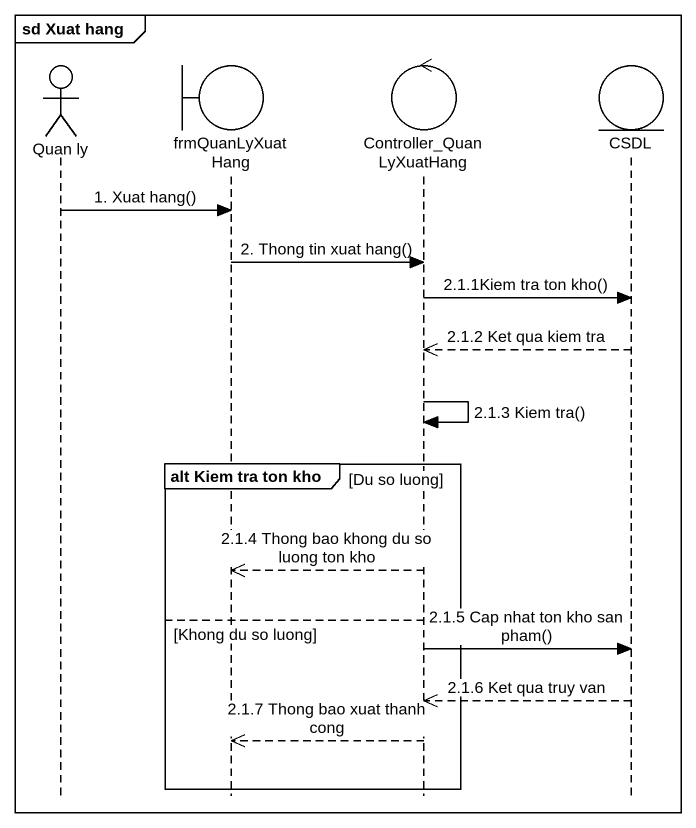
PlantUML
@startuml
mainframe sd Xuat hang
hide footbox
actor "Quan ly" as Quan_ly
boundary frmQuanLyXuatHang
control Controller_QuanLyXuatHang
entity CSDL

Quan_ly -> frmQuanLyXuatHang : 1. Xuat hang()
frmQuanLyXuatHang -> Controller_QuanLyXuatHang : 2. Thong tin xuat hang()
Controller_QuanLyXuatHang -> CSDL : 2.1.1Kiem tra ton kho()
CSDL -->> Controller_QuanLyXuatHang : 2.1.2 Ket qua kiem tra
Controller_QuanLyXuatHang -> Controller_QuanLyXuatHang : 2.1.3 Kiem tra()
group alt Kiem tra ton kho [Du so luong]
  Controller_QuanLyXuatHang -->> frmQuanLyXuatHang : 2.1.4 Thong bao khong du so luong ton kho
else Khong du so luong
  Controller_QuanLyXuatHang -> CSDL : 2.1.5 Cap nhat ton kho san pham()
  CSDL -->> Controller_QuanLyXuatHang : 2.1.6 Ket qua truy van
  Controller_QuanLyXuatHang -->> frmQuanLyXuatHang : 2.1.7 Thong bao xuat thanh cong
end
@enduml
